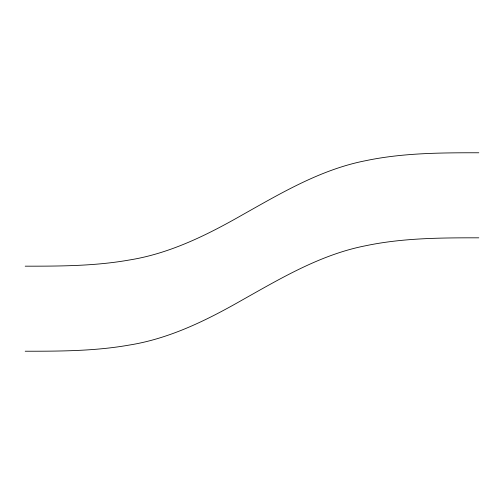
<?xml version="1.0" encoding="UTF-8"?>
<svg xmlns="http://www.w3.org/2000/svg" width="504" height="504" viewBox="0 0 504 504"><rect width="100%" height="100%" fill="white"/><g stroke="black" fill="none" stroke-linecap="round" stroke-linejoin="round"><path stroke-width="0.76" d="M478.8 152.775C440.906 152.737 402.646 152.895 365.4 160.751C320.947 169.451 281.522 192.856 242.55 214.78C207.131 235.009 169.835 253.562 129.15 260.033C94.859 266.093 59.913 266.2 25.2 266.175M478.8 237.825C440.906 237.787 402.646 237.945 365.4 245.801C320.947 254.501 281.522 277.906 242.55 299.83C207.131 320.059 169.835 338.612 129.15 345.082C94.859 351.143 59.913 351.25 25.2 351.225"/></g></svg>
